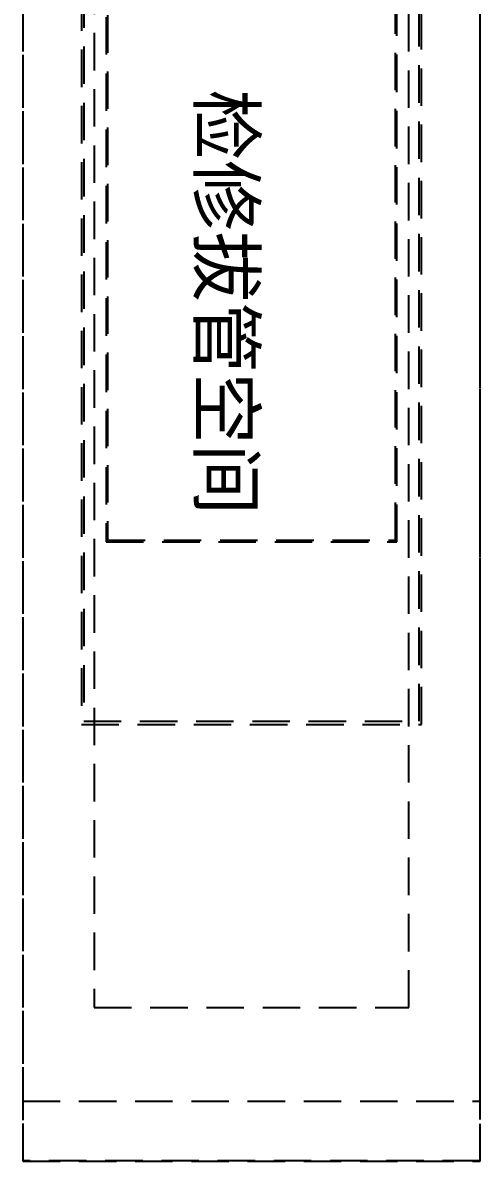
# Model space of a CAD drawing. Header units: millimetres. Extents: x -1040173 to 349982, y -145921 to 298175.
# Drawn here: x -562645.9 to -562580.6, y 250341.9 to 250504.4 of the extents above; entities that cross this region are included whole.
import ezdxf
from ezdxf.enums import TextEntityAlignment as Align

# ---------------------------------------------------------------- set-up
doc = ezdxf.new("R2010")
doc.units = ezdxf.units.MM
doc.header["$LTSCALE"] = 500
doc.header["$MEASUREMENT"] = 0
doc.linetypes.add('DASHED', pattern=[0.75, 0.5, -0.25])
doc.layers.get('0').update_dxf_attribs({"color": 255, "linetype": 'CONTINUOUS'})
doc.layers.add('H-EQUP-CHI', color=3, linetype='CONTINUOUS')
doc.layers.add('H-EQUP-DIMS', color=7, linetype='CONTINUOUS')
doc.styles.get("Standard").update_dxf_attribs({"font": 'txt', "width": 0.7})
doc.styles.add('TH-STYLE1', font='Stfangso_0.ttf', dxfattribs={"width": 0.7})

# ---------------------------------------------------------------- blocks, each defined once
blk = doc.blocks.new('螺杆式冷水机组')
at = {"layer": 'H-EQUP-CHI', "color": 9, "linetype": 'DASHED', "ltscale": 0.5}
for points in [[(485, -3136.6), (485, -636.6), (-485, -636.6), (-485, -3136.6)], [(480, -3130), (480, -630), (-480, -630), (-480, -3130)], [(525, -4689.1), (525, -689.1), (-525, -689.1), (-525, -4689.1)], [(567.5, -3744.9), (567.5, -744.9), (-567.5, -744.9), (-567.5, -3744.9)], [(559.5, -3734.4), (559.5, -734.4), (-559.5, -734.4), (-559.5, -3734.4)], [(763, -5001.5), (763, -1001.5), (-763, -1001.5), (-763, -5001.5)], [(763, -5201.5), (763, -1001.5), (-763, -1001.5), (-763, -5201.5)], [(-762, -1000.2), (762, -1000.2), (762, -5200.2), (-762, -5200.2)]]:
    blk.add_lwpolyline(points, close=True, dxfattribs=at)
at = {"layer": 'H-EQUP-CHI', "color": 7}
blk.add_text('检修拔管空间', height=181.82, rotation=270, dxfattribs=at).set_placement((-174.1, -1627.4))
at = {"layer": 'H-EQUP-DIMS', "style": 'TH-STYLE1', "width": 0.73491}
blk.add_attdef('设备符号', text='', height=250, dxfattribs=at).set_placement((-1156.7, 8555.7), (-768.3, 8555.7), align=Align.FIT)
at = {"layer": 'H-EQUP-DIMS', "style": 'TH-STYLE1', "width": 0.55}
blk.add_attdef('楼层-编号', text='', height=250, dxfattribs=at).set_placement((-964.4, 8545.2), align=Align.TOP_CENTER)

msp = doc.modelspace()

# ---------------------------------------------------------------- block references
at = {"xscale": 0.04280316589318105, "yscale": 0.04280316589318105, "zscale": 0.04280316589318105}
msp.add_blockref('螺杆式冷水机组', (-562613.29, 250564.58), dxfattribs=at)

doc.saveas('drawing.dxf')
